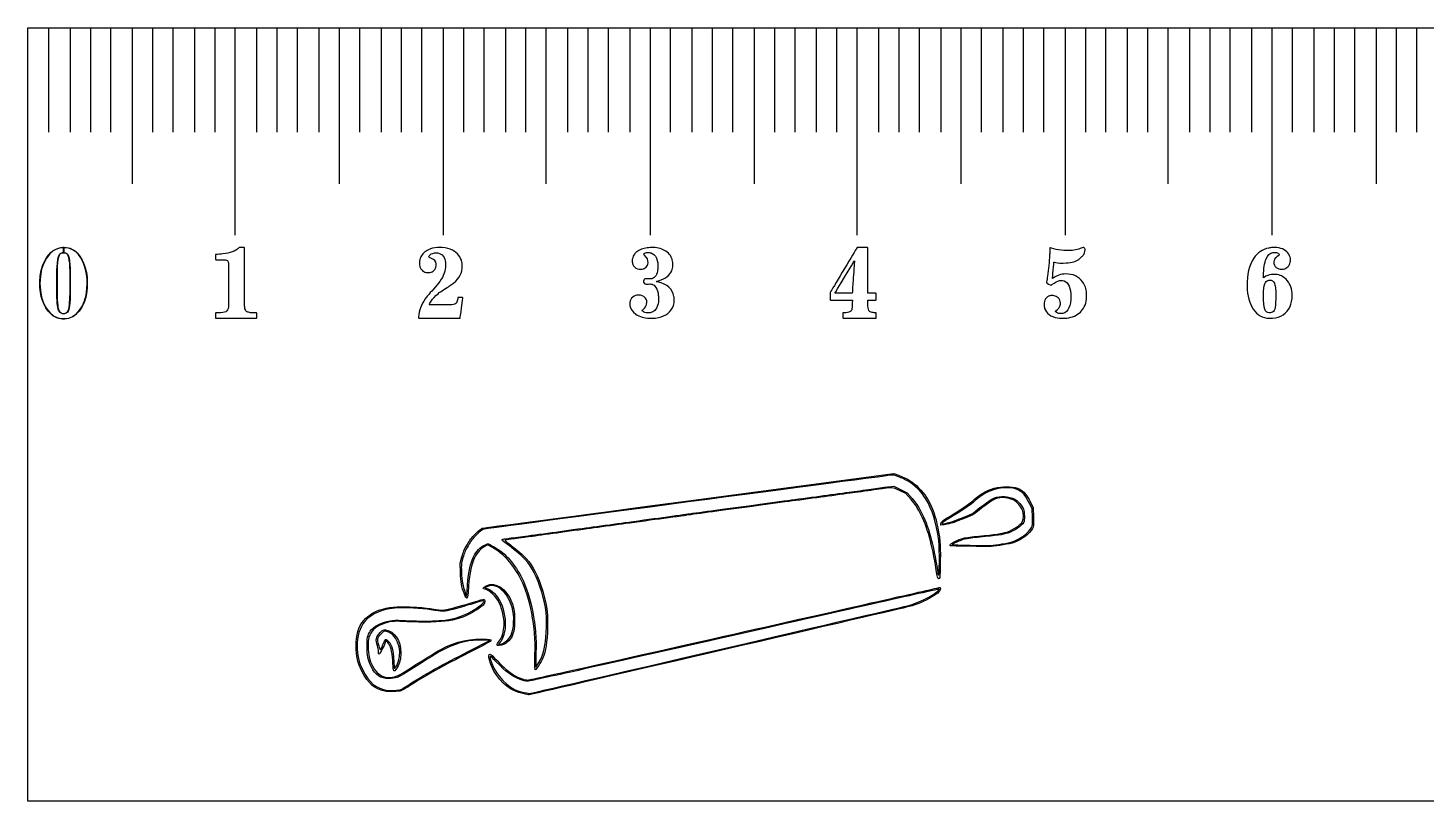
# Model space of a CAD drawing. Extents: x 0.09 to 7.29, y 6.89 to 11.9.
# Drawn here: x 0.138 to 2.792, y 6.888 to 8.356 of the extents above; entities that cross this region are included whole.
import ezdxf

# ---------------------------------------------------------------- set-up
doc = ezdxf.new("R2010")
doc.units = 0
doc.layers.add('Laag_1', color=7, linetype='CONTINUOUS')

msp = doc.modelspace()

# ---------------------------------------------------------------- linework, layer by layer
at = {"layer": 'Laag_1', "color": 1}
msp.add_lwpolyline([(0.137995, 6.888429), (0.137995, 8.355581), (7.291333, 8.355581), (7.291333, 6.888429)], close=True, dxfattribs=at)
at = {"layer": 'Laag_1', "color": 7}
for points in [[(0.17686, 8.355207), (0.17686, 8.157598)], [(0.217921, 8.355207), (0.217921, 8.157598)], [(0.256417, 8.355207), (0.256417, 8.157598)], [(0.294912, 8.355207), (0.294912, 8.157598)], [(0.335973, 8.355207), (0.335973, 8.060077)], [(0.374468, 8.355207), (0.374468, 8.157598)], [(0.412963, 8.355207), (0.412963, 8.157598)], [(0.454024, 8.355207), (0.454024, 8.157598)], [(0.49252, 8.355207), (0.49252, 8.157598)], [(0.531015, 8.355207), (0.531015, 7.962556)], [(0.572076, 8.355207), (0.572076, 8.157598)], [(0.610571, 8.355207), (0.610571, 8.157598)], [(0.649067, 8.355207), (0.649067, 8.157598)], [(0.690128, 8.355207), (0.690128, 8.157598)], [(0.728623, 8.355207), (0.728623, 8.060077)], [(0.767119, 8.355207), (0.767119, 8.157598)], [(0.80818, 8.355207), (0.80818, 8.157598)], [(0.846675, 8.355207), (0.846675, 8.157598)], [(0.88517, 8.355207), (0.88517, 8.157598)], [(0.926232, 8.355207), (0.926232, 7.962556)], [(0.964726, 8.355207), (0.964726, 8.157598)], [(1.003222, 8.355207), (1.003222, 8.157598)], [(1.044283, 8.355207), (1.044283, 8.157598)], [(1.082778, 8.355207), (1.082778, 8.157598)], [(1.121274, 8.355207), (1.121274, 8.060077)], [(1.162335, 8.355207), (1.162335, 8.157598)], [(1.20083, 8.355207), (1.20083, 8.157598)], [(1.239325, 8.355207), (1.239325, 8.157598)], [(1.280387, 8.355207), (1.280387, 8.157598)], [(1.318882, 8.355207), (1.318882, 7.962556)], [(1.357377, 8.355207), (1.357377, 8.157598)], [(1.398438, 8.355207), (1.398438, 8.157598)], [(1.436934, 8.355207), (1.436934, 8.157598)], [(1.475429, 8.355207), (1.475429, 8.157598)], [(1.51649, 8.355207), (1.51649, 8.060077)], [(1.554985, 8.355207), (1.554985, 8.157598)], [(1.593481, 8.355207), (1.593481, 8.157598)], [(1.634542, 8.355207), (1.634542, 8.157598)], [(1.673037, 8.355207), (1.673037, 8.157598)], [(1.711532, 8.355207), (1.711532, 7.962556)], [(1.752594, 8.355207), (1.752594, 8.157598)], [(1.791089, 8.355207), (1.791089, 8.157598)], [(1.829584, 8.355207), (1.829584, 8.157598)], [(1.870645, 8.355207), (1.870645, 8.157598)], [(1.909141, 8.355207), (1.909141, 8.060077)], [(1.947635, 8.355207), (1.947635, 8.157598)], [(1.988697, 8.355207), (1.988697, 8.157598)], [(2.027192, 8.355207), (2.027192, 8.157598)], [(2.065687, 8.355207), (2.065687, 8.157598)], [(2.106749, 8.355207), (2.106749, 7.962556)], [(2.145244, 8.355207), (2.145244, 8.157598)], [(2.183739, 8.355207), (2.183739, 8.157598)], [(2.224801, 8.355207), (2.224801, 8.157598)], [(2.263295, 8.355207), (2.263295, 8.157598)], [(2.301791, 8.355207), (2.301791, 8.060077)], [(2.342852, 8.355207), (2.342852, 8.157598)], [(2.381347, 8.355207), (2.381347, 8.157598)], [(2.419842, 8.355207), (2.419842, 8.157598)], [(2.460904, 8.355207), (2.460904, 8.157598)], [(2.4994, 8.355207), (2.4994, 7.962556)], [(2.537894, 8.355207), (2.537894, 8.157598)], [(2.578956, 8.355207), (2.578956, 8.157598)], [(2.617451, 8.355207), (2.617451, 8.157598)], [(2.655946, 8.355207), (2.655946, 8.157598)], [(2.697007, 8.355207), (2.697007, 8.060077)], [(2.735502, 8.355207), (2.735502, 8.157598)], [(2.773998, 8.355207), (2.773998, 8.157598)], [(1.392088, 7.458275), (1.781527, 7.509908), (1.790702, 7.506629)], [(1.771986, 7.484835), (1.781422, 7.485864), (1.794194, 7.479713), (1.806966, 7.473561), (1.816476, 7.462567)], [(1.814377, 7.460706), (1.804408, 7.472111), (1.792652, 7.477687)], [(2.044817, 7.427312), (2.044497, 7.442882), (2.039032, 7.453986)], [(2.040968, 7.455917), (2.046432, 7.444814), (2.046749, 7.427301)], [(1.877212, 7.41272), (1.871177, 7.412203), (1.871212, 7.41499)], [(0.959011, 7.322316), (0.958435, 7.339826), (0.961681, 7.351766)], [(1.019789, 7.369511), (1.010643, 7.374538), (1.003728, 7.370634)], [(0.968059, 7.284047), (0.970784, 7.276805), (0.971476, 7.286461)], [(1.010374, 7.295277), (1.005546, 7.293014), (1.009176, 7.291985)], [(0.820962, 7.189035), (0.817515, 7.192482), (0.815415, 7.187331)], [(0.973411, 7.172041), (1.014614, 7.192801), (1.009597, 7.193602)], [(1.102409, 7.17072), (1.102103, 7.142361), (1.106067, 7.148273)]]:
    msp.add_lwpolyline(points, dxfattribs=at)
at = {"layer": 'Laag_1', "color": 3}
for points in [[(0.20011, 7.938644), (0.201451, 7.938877), (0.205643, 7.938877), (0.209834, 7.938877), (0.211091, 7.938682)], [(0.204487, 7.929025), (0.205514, 7.92907), (0.205514, 7.933976), (0.205514, 7.938882), (0.204235, 7.938827)], [(0.206503, 7.938855), (0.205853, 7.938855), (0.205853, 7.933951), (0.205853, 7.929047), (0.206392, 7.929047)], [(0.549201, 7.882583), (0.549167, 7.938254), (0.548859, 7.938573), (0.548551, 7.938893), (0.543878, 7.938881), (0.539193, 7.938881), (0.538281, 7.938072)], [(1.732576, 7.834021), (1.732576, 7.839025), (1.740128, 7.839025), (1.74768, 7.839025), (1.747997, 7.839331), (1.748314, 7.839637), (1.748314, 7.845592), (1.748314, 7.851559), (1.748054, 7.851797), (1.747793, 7.852046), (1.740207, 7.852069), (1.732632, 7.852103), (1.732598, 7.895173), (1.732576, 7.938255), (1.73227, 7.938572), (1.731964, 7.938889), (1.721887, 7.938889), (1.711798, 7.938889), (1.710768, 7.937157)], [(2.078273, 7.938344), (2.077907, 7.9381), (2.077829, 7.935326)], [(2.144833, 7.934561), (2.14491, 7.935681), (2.144489, 7.936447)], [(0.205568, 7.928784), (0.203966, 7.928784), (0.203163, 7.928579)], [(0.495377, 7.925898), (0.494225, 7.925898), (0.494203, 7.921168), (0.494168, 7.916426), (0.49451, 7.916095), (0.494852, 7.915765), (0.50323, 7.915719)], [(2.484691, 7.882255), (2.483596, 7.881477), (2.483563, 7.885067)], [(0.250342, 7.880992), (0.250491, 7.879357), (0.250491, 7.871183), (0.250491, 7.86301), (0.250345, 7.861334)], [(1.311911, 7.879673), (1.309994, 7.879673), (1.309239, 7.879301)], [(1.662238, 7.856168), (1.660676, 7.853552), (1.660676, 7.846589), (1.660676, 7.839637), (1.660993, 7.839331), (1.66131, 7.839025), (1.682121, 7.839025), (1.702944, 7.839025), (1.702876, 7.833002)], [(2.08393, 7.880935), (2.082732, 7.880114), (2.082788, 7.880591)], [(0.920324, 7.830322), (0.899878, 7.830322), (0.899959, 7.830643)], [(0.961204, 7.82421), (0.963819, 7.84305), (0.963486, 7.843394), (0.963154, 7.843738), (0.958704, 7.843738), (0.954255, 7.843738), (0.954209, 7.843486)], [(1.70291, 7.85242), (1.70291, 7.852046), (1.686322, 7.852046)], [(0.203795, 7.803642), (0.205304, 7.803583), (0.203292, 7.803583)], [(0.207532, 7.803546), (0.205308, 7.803581), (0.207111, 7.803644)], [(0.498375, 7.814761), (0.494613, 7.814761), (0.494305, 7.814442), (0.493997, 7.814123), (0.493997, 7.809689), (0.493997, 7.805255), (0.494305, 7.804935), (0.494613, 7.804616), (0.533209, 7.804616), (0.571805, 7.804616), (0.572112, 7.804935), (0.57242, 7.805255), (0.57242, 7.8097), (0.57242, 7.814146), (0.572112, 7.814442), (0.571793, 7.814738), (0.567348, 7.814795)], [(0.879536, 7.80678), (0.879455, 7.805312), (0.879777, 7.804968), (0.880109, 7.804636), (0.919292, 7.804636), (0.958464, 7.804636), (0.958532, 7.805014)], [(1.303827, 7.819214), (1.303692, 7.819654), (1.304255, 7.820184)], [(1.68528, 7.814727), (1.684907, 7.814671), (1.684907, 7.809961), (1.684907, 7.805239), (1.685212, 7.804922), (1.685518, 7.804605), (1.71661, 7.804605), (1.747703, 7.804605), (1.748009, 7.804922), (1.748314, 7.805239), (1.748314, 7.809961), (1.748314, 7.814671), (1.747952, 7.814727)]]:
    msp.add_lwpolyline(points, dxfattribs=at)
for points in [[(0.915324, 7.938835)], [(1.318958, 7.938858)], [(2.139386, 7.93841)], [(2.500243, 7.938818)], [(1.70702, 7.913391)], [(2.498098, 7.876662)], [(0.200526, 7.803691)], [(0.207703, 7.813713)]]:
    msp.add_lwpolyline(points, close=True, dxfattribs=at)
at = {"layer": 'Laag_1', "color": 7}
for points in [[(1.923806, 7.371947)], [(1.986908, 7.376335)], [(1.028237, 7.18495)], [(1.039234, 7.187445)], [(1.10046, 7.166972)], [(1.448258, 7.17544)], [(0.838048, 7.145536)], [(1.113058, 7.16108)], [(0.831779, 7.137968)], [(0.818226, 7.096388)], [(0.843148, 7.099324)], [(1.077963, 7.092308)]]:
    msp.add_lwpolyline(points, close=True, dxfattribs=at)
at = {"layer": 'Laag_1', "color": 3}
for points in [[(0.204235, 7.938827), (0.178936, 7.937736), (0.16075, 7.909329), (0.160749, 7.870903)], [(0.167502, 7.908699), (0.174917, 7.926108), (0.185852, 7.936149), (0.20011, 7.938644)], [(0.233735, 7.925611), (0.227134, 7.933723), (0.216595, 7.938849), (0.206503, 7.938855)], [(0.211091, 7.938682), (0.220498, 7.937227), (0.228263, 7.932815), (0.23406, 7.925631)], [(0.538281, 7.938072), (0.531396, 7.931974), (0.521343, 7.928201), (0.507961, 7.926696)], [(0.915324, 7.938835), (0.90841, 7.938273), (0.903364, 7.937046), (0.898456, 7.93473)], [(0.924498, 7.9388), (0.923053, 7.938904), (0.916471, 7.938938), (0.915324, 7.938835)], [(0.943763, 7.933766), (0.938213, 7.936622), (0.93194, 7.938261), (0.924498, 7.9388)], [(1.313715, 7.938407), (1.305496, 7.937381), (1.298821, 7.934855), (1.293645, 7.930796)], [(1.318958, 7.938858), (1.316466, 7.938689), (1.314877, 7.938554), (1.313715, 7.938407)], [(1.328486, 7.938655), (1.326795, 7.938813), (1.320323, 7.938948), (1.318958, 7.938858)], [(1.351363, 7.930289), (1.345433, 7.935058), (1.338059, 7.937753), (1.328486, 7.938655)], [(1.710768, 7.937157), (1.708854, 7.933975), (1.668217, 7.866131), (1.662238, 7.856168)], [(2.07875, 7.938588), (2.078694, 7.938588), (2.078484, 7.938477), (2.078273, 7.938344)], [(2.080769, 7.937889), (2.079715, 7.938266), (2.078805, 7.938588), (2.07875, 7.938588)], [(2.099117, 7.933662), (2.093027, 7.93425), (2.08677, 7.935692), (2.080769, 7.937889)], [(2.133063, 7.936003), (2.128881, 7.934627), (2.124709, 7.933773), (2.120028, 7.933318)], [(2.139386, 7.93841), (2.136258, 7.937123), (2.134804, 7.936569), (2.133063, 7.936003)], [(2.142381, 7.938654), (2.141505, 7.939065), (2.14085, 7.939009), (2.139386, 7.93841)], [(2.144489, 7.936447), (2.143934, 7.937434), (2.14308, 7.938333), (2.142381, 7.938654)], [(2.493304, 7.937888), (2.481681, 7.935556), (2.472137, 7.929055), (2.464881, 7.918526)], [(2.500243, 7.938818), (2.498186, 7.938687), (2.495471, 7.938325), (2.493304, 7.937888)], [(2.516036, 7.937329), (2.511713, 7.938643), (2.505978, 7.939179), (2.500243, 7.938818)], [(2.533931, 7.920496), (2.531961, 7.928311), (2.525383, 7.934506), (2.516036, 7.937329)], [(0.193228, 7.901425), (0.193889, 7.914086), (0.194706, 7.919568), (0.196489, 7.923281)], [(0.203163, 7.928579), (0.196026, 7.926752), (0.193846, 7.919484), (0.193266, 7.895579)], [(0.196489, 7.923281), (0.198166, 7.926775), (0.201094, 7.928878), (0.204487, 7.929025)], [(0.217669, 7.902244), (0.216641, 7.922923), (0.213971, 7.928778), (0.205568, 7.928784)], [(0.206392, 7.929047), (0.214561, 7.929047), (0.217043, 7.922491), (0.218091, 7.898156)], [(0.250026, 7.860642), (0.252201, 7.88667), (0.246311, 7.910156), (0.233735, 7.925611)], [(0.23406, 7.925631), (0.243149, 7.914366), (0.248668, 7.899236), (0.250342, 7.880992)], [(0.507961, 7.926696), (0.504188, 7.926274), (0.498226, 7.925898), (0.495377, 7.925898)], [(0.50323, 7.915719), (0.510298, 7.915685), (0.511814, 7.915639), (0.512919, 7.91548)], [(0.512919, 7.91548), (0.514618, 7.915229), (0.515814, 7.91491), (0.516521, 7.914499)], [(0.516521, 7.914499), (0.517456, 7.913975), (0.517923, 7.912881), (0.518356, 7.910259)], [(0.518356, 7.910259), (0.518539, 7.909176), (0.518562, 7.90603), (0.518596, 7.868506)], [(0.881015, 7.910305), (0.880797, 7.904124), (0.882437, 7.899377), (0.886026, 7.895799)], [(0.883675, 7.921107), (0.882001, 7.917793), (0.881164, 7.914364), (0.881015, 7.910305)], [(0.898456, 7.93473), (0.891794, 7.931588), (0.886519, 7.926726), (0.883675, 7.921107)], [(0.899144, 7.921049), (0.898628, 7.922047), (0.8995, 7.923756), (0.901254, 7.925143)], [(0.900257, 7.919971), (0.899787, 7.920258), (0.899328, 7.920717), (0.899144, 7.921049)], [(0.903926, 7.918274), (0.902069, 7.9191), (0.900417, 7.919868), (0.900257, 7.919971)], [(0.901254, 7.925143), (0.904224, 7.927517), (0.908295, 7.928824), (0.912653, 7.928824)], [(0.908054, 7.916256), (0.907642, 7.916531), (0.905784, 7.917437), (0.903926, 7.918274)], [(0.912985, 7.904434), (0.913478, 7.909319), (0.911552, 7.91394), (0.908054, 7.916256)], [(0.912653, 7.928824), (0.9224, 7.928813), (0.928328, 7.923469), (0.930048, 7.913148)], [(0.930048, 7.913148), (0.930461, 7.910695), (0.930564, 7.909215), (0.930564, 7.906005)], [(0.96164, 7.911268), (0.959645, 7.920946), (0.953372, 7.928835), (0.943763, 7.933766)], [(0.962362, 7.904628), (0.962294, 7.907369), (0.962122, 7.908974), (0.96164, 7.911268)], [(1.285448, 7.917615), (1.285234, 7.916533), (1.2852, 7.915901), (1.285189, 7.913781)], [(1.285189, 7.913781), (1.285189, 7.911594), (1.285223, 7.911075), (1.285437, 7.910004)], [(1.285437, 7.910004), (1.285888, 7.907805), (1.286598, 7.906001), (1.287647, 7.904378)], [(1.28918, 7.926297), (1.287264, 7.923715), (1.28608, 7.920975), (1.285448, 7.917615)], [(1.293645, 7.930796), (1.292304, 7.929748), (1.290071, 7.927504), (1.28918, 7.926297)], [(1.308247, 7.924211), (1.30686, 7.925418), (1.306555, 7.925801), (1.306646, 7.926241)], [(1.306646, 7.926241), (1.306792, 7.927053), (1.308562, 7.928259), (1.310502, 7.928891)], [(1.315147, 7.909858), (1.315643, 7.914977), (1.313343, 7.919769), (1.308247, 7.924211)], [(1.310502, 7.928891), (1.312903, 7.929669), (1.316478, 7.929759), (1.319409, 7.929116)], [(1.311325, 7.901807), (1.313569, 7.904006), (1.314832, 7.906678), (1.315147, 7.909858)], [(1.319409, 7.929116), (1.320807, 7.928823), (1.321676, 7.928507), (1.323074, 7.927819)], [(1.323074, 7.927819), (1.327595, 7.925587), (1.331057, 7.92075), (1.332714, 7.914357)], [(1.332714, 7.914357), (1.334225, 7.90855), (1.33445, 7.900398), (1.333267, 7.894444)], [(1.358985, 7.920829), (1.357159, 7.924527), (1.354656, 7.927639), (1.351363, 7.930289)], [(1.36106, 7.915349), (1.36053, 7.917401), (1.360034, 7.918698), (1.358985, 7.920829)], [(1.362109, 7.905415), (1.362188, 7.909576), (1.36194, 7.912), (1.36106, 7.915349)], [(1.669734, 7.852114), (1.669734, 7.852239), (1.706929, 7.91364), (1.706997, 7.91364)], [(1.70702, 7.913391), (1.706907, 7.912655), (1.70505, 7.887508), (1.704382, 7.877465)], [(1.706997, 7.91364), (1.707031, 7.91364), (1.707054, 7.913527), (1.70702, 7.913391)], [(2.077485, 7.925442), (2.076753, 7.910654), (2.075522, 7.898152), (2.073425, 7.884451)], [(2.077829, 7.935326), (2.07774, 7.932076), (2.077574, 7.927184), (2.077485, 7.925442)], [(2.084263, 7.89621), (2.085029, 7.904542), (2.085672, 7.911364), (2.085683, 7.911375)], [(2.085683, 7.911375), (2.085694, 7.911386), (2.086105, 7.911242), (2.086593, 7.911054)], [(2.086593, 7.911054), (2.090154, 7.909667), (2.093449, 7.909345), (2.103111, 7.909445)], [(2.120028, 7.933318), (2.115413, 7.932864), (2.105651, 7.933019), (2.099117, 7.933662)], [(2.103111, 7.909445), (2.111275, 7.909534), (2.115291, 7.909856), (2.119973, 7.91081)], [(2.119973, 7.91081), (2.127915, 7.912418), (2.133895, 7.915924), (2.13882, 7.921837)], [(2.13882, 7.921837), (2.139253, 7.922358), (2.139985, 7.92319), (2.140462, 7.923689)], [(2.140462, 7.923689), (2.143002, 7.926418), (2.144533, 7.930223), (2.144833, 7.934561)], [(2.464881, 7.918526), (2.456037, 7.905677), (2.45178, 7.887607), (2.45236, 7.865334)], [(2.483563, 7.885067), (2.483432, 7.898376), (2.485238, 7.910087), (2.488576, 7.91765)], [(2.488576, 7.91765), (2.49152, 7.924316), (2.495526, 7.928081), (2.500944, 7.929263)], [(2.500944, 7.929263), (2.50229, 7.929558), (2.506493, 7.929558), (2.507839, 7.929263)], [(2.506142, 7.919183), (2.503614, 7.916709), (2.502509, 7.912473), (2.503297, 7.908336)], [(2.509043, 7.921372), (2.507817, 7.920529), (2.506504, 7.919544), (2.506142, 7.919183)], [(2.507839, 7.929263), (2.510882, 7.928595), (2.512709, 7.927293), (2.513027, 7.925564)], [(2.513027, 7.925564), (2.513202, 7.924579), (2.512271, 7.923593), (2.509043, 7.921372)], [(2.529903, 7.902535), (2.532333, 7.904976), (2.53369, 7.907647), (2.534336, 7.911302)], [(2.534577, 7.914805), (2.534577, 7.917169), (2.534424, 7.918526), (2.533931, 7.920496)], [(2.534336, 7.911302), (2.534522, 7.912342), (2.534566, 7.913064), (2.534577, 7.914805)], [(0.160865, 7.880868), (0.161944, 7.891862), (0.163995, 7.900467), (0.167502, 7.908699)], [(0.193106, 7.844337), (0.192751, 7.853241), (0.192838, 7.893933), (0.193228, 7.901425)], [(0.193266, 7.895579), (0.193127, 7.889837), (0.193123, 7.850534), (0.193266, 7.846663)], [(0.218095, 7.869844), (0.218095, 7.888673), (0.218001, 7.895578), (0.217669, 7.902244)], [(0.218091, 7.898156), (0.218346, 7.892279), (0.218412, 7.855679), (0.218182, 7.847816)], [(0.549441, 7.825533), (0.549247, 7.826832), (0.549235, 7.829522), (0.549201, 7.882583)], [(0.886026, 7.895799), (0.888251, 7.893574), (0.890751, 7.892233), (0.893973, 7.891533)], [(0.893973, 7.891533), (0.895555, 7.891189), (0.899523, 7.891155), (0.901071, 7.891476)], [(0.901071, 7.891476), (0.904087, 7.892083), (0.906644, 7.893425), (0.908708, 7.895466)], [(0.908708, 7.895466), (0.911311, 7.898046), (0.912607, 7.900764), (0.912985, 7.904434)], [(0.927938, 7.890008), (0.926058, 7.884366), (0.923799, 7.880112), (0.919728, 7.874585)], [(0.930564, 7.906005), (0.930553, 7.900237), (0.929784, 7.895547), (0.927938, 7.890008)], [(0.945609, 7.871305), (0.952111, 7.876488), (0.955746, 7.880697), (0.958487, 7.886166)], [(0.958487, 7.886166), (0.961296, 7.891797), (0.962546, 7.897714), (0.962362, 7.904628)], [(1.287647, 7.904378), (1.290094, 7.900634), (1.293826, 7.898345), (1.298471, 7.89777)], [(1.298471, 7.89777), (1.299881, 7.89759), (1.303015, 7.897691), (1.304188, 7.897939)], [(1.304188, 7.897939), (1.307018, 7.89856), (1.309239, 7.899766), (1.311325, 7.901807)], [(1.327821, 7.883157), (1.326039, 7.881353), (1.324325, 7.880361), (1.322014, 7.879763)], [(1.333267, 7.894444), (1.332319, 7.889675), (1.330459, 7.885818), (1.327821, 7.883157)], [(1.33524, 7.875749), (1.348477, 7.880057), (1.356449, 7.886168), (1.360057, 7.894782)], [(1.360057, 7.894782), (1.361466, 7.898142), (1.362018, 7.901029), (1.362109, 7.905415)], [(2.073425, 7.884451), (2.073048, 7.881944), (2.071872, 7.875033), (2.071561, 7.873413)], [(2.082788, 7.880591), (2.082832, 7.880857), (2.083487, 7.887879), (2.084263, 7.89621)], [(2.094746, 7.886393), (2.090864, 7.88505), (2.087381, 7.883298), (2.08393, 7.880935)], [(2.107659, 7.888745), (2.103022, 7.888623), (2.099217, 7.887935), (2.094746, 7.886393)], [(2.14044, 7.873469), (2.133052, 7.883797), (2.121648, 7.889111), (2.107659, 7.888745)], [(2.49893, 7.887771), (2.493479, 7.887125), (2.489277, 7.885494), (2.484691, 7.882255)], [(2.506635, 7.887836), (2.504807, 7.888023), (2.500769, 7.888001), (2.49893, 7.887771)], [(2.503297, 7.908336), (2.504019, 7.904538), (2.506526, 7.90131), (2.510159, 7.899471)], [(2.526182, 7.878687), (2.520776, 7.884071), (2.514482, 7.887016), (2.506635, 7.887836)], [(2.510159, 7.899471), (2.513224, 7.897928), (2.51712, 7.897446), (2.521191, 7.898125)], [(2.521191, 7.898125), (2.524716, 7.898716), (2.527474, 7.900106), (2.529903, 7.902535)], [(0.16075, 7.862802), (0.160597, 7.86515), (0.160684, 7.879015), (0.160865, 7.880868)], [(0.160749, 7.870903), (0.160749, 7.832953), (0.178861, 7.804651), (0.203795, 7.803642)], [(0.185482, 7.809567), (0.171926, 7.818649), (0.162295, 7.839381), (0.16075, 7.862802)], [(0.207111, 7.803644), (0.230008, 7.804435), (0.247242, 7.827325), (0.250026, 7.860642)], [(0.207697, 7.813714), (0.216488, 7.815308), (0.218105, 7.824039), (0.218095, 7.869844)], [(0.250345, 7.861334), (0.250122, 7.85879), (0.249958, 7.857222), (0.24973, 7.855423)], [(0.518596, 7.868506), (0.518619, 7.838949), (0.518596, 7.827573), (0.518505, 7.826616)], [(0.90763, 7.859953), (0.898296, 7.849472), (0.895291, 7.845894), (0.892207, 7.841548)], [(0.919728, 7.874585), (0.916471, 7.87017), (0.913192, 7.866202), (0.90763, 7.859953)], [(0.916425, 7.851318), (0.919842, 7.854059), (0.9224, 7.855836), (0.92748, 7.858989)], [(0.92748, 7.858989), (0.936951, 7.864861), (0.940965, 7.86759), (0.945609, 7.871305)], [(1.30686, 7.877046), (1.305462, 7.874475), (1.306454, 7.871408), (1.309092, 7.870145)], [(1.309239, 7.879301), (1.308371, 7.878873), (1.307311, 7.877869), (1.30686, 7.877046)], [(1.309092, 7.870145), (1.310524, 7.869458), (1.312295, 7.869322), (1.315745, 7.869638)], [(1.316218, 7.879515), (1.314899, 7.879606), (1.31296, 7.879673), (1.311911, 7.879673)], [(1.315745, 7.869638), (1.318068, 7.869852), (1.319161, 7.869852), (1.320627, 7.869627)], [(1.322014, 7.879763), (1.320548, 7.879391), (1.319048, 7.879324), (1.316218, 7.879515)], [(1.320627, 7.869627), (1.323649, 7.869176), (1.325994, 7.867992), (1.328159, 7.865816)], [(1.328159, 7.865816), (1.331102, 7.862839), (1.333097, 7.858284), (1.334123, 7.852172)], [(1.330887, 7.874205), (1.330414, 7.874205), (1.330752, 7.874396), (1.331677, 7.874644)], [(1.333334, 7.873652), (1.332094, 7.873957), (1.330989, 7.874205), (1.330887, 7.874205)], [(1.331677, 7.874644), (1.332218, 7.874791), (1.333819, 7.875287), (1.33524, 7.875749)], [(1.364217, 7.846241), (1.361737, 7.860133), (1.351578, 7.869153), (1.333334, 7.873652)], [(1.704382, 7.877465), (1.703838, 7.8692), (1.70291, 7.853563), (1.70291, 7.85242)], [(2.071561, 7.873413), (2.071395, 7.87257), (2.071373, 7.872271), (2.071473, 7.872182)], [(2.071473, 7.872182), (2.071628, 7.872038), (2.079515, 7.867256), (2.079593, 7.867256)], [(2.079593, 7.867256), (2.079637, 7.867256), (2.080414, 7.8678), (2.081346, 7.868454)], [(2.081346, 7.868454), (2.087913, 7.873136), (2.092029, 7.875288), (2.096022, 7.876142)], [(2.096022, 7.876142), (2.097586, 7.876475), (2.10036, 7.876553), (2.102035, 7.876309)], [(2.102035, 7.876309), (2.106683, 7.875621), (2.110288, 7.873191), (2.112906, 7.868965)], [(2.112906, 7.868965), (2.11558, 7.864649), (2.117099, 7.858781), (2.117576, 7.850949)], [(2.147661, 7.85228), (2.147029, 7.860567), (2.144633, 7.867611), (2.14044, 7.873469)], [(2.45236, 7.865334), (2.452842, 7.846848), (2.456672, 7.832565), (2.464027, 7.821861)], [(2.483542, 7.855757), (2.484111, 7.864611), (2.485107, 7.869482), (2.486945, 7.872503)], [(2.486945, 7.872503), (2.487755, 7.873816), (2.489233, 7.875272), (2.490382, 7.875863)], [(2.490382, 7.875863), (2.491345, 7.876355), (2.49244, 7.876716), (2.493447, 7.876881)], [(2.493447, 7.876881), (2.494508, 7.877045), (2.497025, 7.876924), (2.498098, 7.876662)], [(2.498098, 7.876662), (2.501874, 7.875731), (2.504107, 7.872951), (2.505267, 7.867742)], [(2.505267, 7.867742), (2.506438, 7.862477), (2.507007, 7.852342), (2.506744, 7.841255)], [(2.53763, 7.852638), (2.536536, 7.863703), (2.53288, 7.872021), (2.526182, 7.878687)], [(0.198347, 7.816349), (0.194934, 7.820366), (0.193826, 7.826278), (0.193106, 7.844337)], [(0.193266, 7.846663), (0.193991, 7.826323), (0.195176, 7.819949), (0.198941, 7.816139)], [(0.24973, 7.855423), (0.24589, 7.825154), (0.228211, 7.80342), (0.207532, 7.803546)], [(0.218182, 7.847816), (0.217536, 7.825523), (0.216039, 7.818302), (0.211384, 7.815019)], [(0.892207, 7.841548), (0.884008, 7.830024), (0.880247, 7.819692), (0.879536, 7.80678)], [(0.899959, 7.830643), (0.900211, 7.831686), (0.901897, 7.835035), (0.90325, 7.837202)], [(0.90325, 7.837202), (0.906116, 7.841777), (0.910887, 7.84688), (0.916425, 7.851318)], [(0.942501, 7.830436), (0.941515, 7.830368), (0.932101, 7.830322), (0.920324, 7.830322)], [(0.951652, 7.834221), (0.950299, 7.831801), (0.947822, 7.83078), (0.942501, 7.830436)], [(0.9539, 7.841674), (0.953418, 7.838647), (0.952581, 7.835895), (0.951652, 7.834221)], [(0.954209, 7.843486), (0.954175, 7.843337), (0.954037, 7.842523), (0.9539, 7.841674)], [(1.282133, 7.840006), (1.280611, 7.836984), (1.280092, 7.832981), (1.280701, 7.828934)], [(1.291593, 7.847978), (1.287703, 7.846862), (1.284016, 7.84375), (1.282133, 7.840006)], [(1.296915, 7.848654), (1.294491, 7.848654), (1.293476, 7.848519), (1.291593, 7.847978)], [(1.304188, 7.847403), (1.302023, 7.848294), (1.299926, 7.848654), (1.296915, 7.848654)], [(1.312498, 7.83748), (1.311596, 7.842036), (1.30863, 7.845576), (1.304188, 7.847403)], [(1.306195, 7.821864), (1.309566, 7.824717), (1.311652, 7.827975), (1.31243, 7.831583)], [(1.31243, 7.831583), (1.312757, 7.833128), (1.312791, 7.835969), (1.312498, 7.83748)], [(1.334879, 7.844358), (1.33515, 7.838394), (1.334586, 7.83306), (1.333267, 7.828922)], [(1.334123, 7.852172), (1.334529, 7.849726), (1.334721, 7.847719), (1.334879, 7.844358)], [(1.355997, 7.816982), (1.360767, 7.82174), (1.363462, 7.827096), (1.364522, 7.833951)], [(1.364781, 7.838912), (1.364792, 7.84243), (1.364713, 7.843411), (1.364217, 7.846241)], [(1.364522, 7.833951), (1.364747, 7.835361), (1.364781, 7.836037), (1.364781, 7.838912)], [(1.686322, 7.852046), (1.677196, 7.852046), (1.669734, 7.85208), (1.669734, 7.852114)], [(1.702876, 7.833002), (1.702819, 7.826707), (1.702717, 7.825144), (1.702242, 7.822981)], [(1.734217, 7.819596), (1.732949, 7.822223), (1.732576, 7.82545), (1.732576, 7.834021)], [(2.066924, 7.831136), (2.066836, 7.827797), (2.067124, 7.825667), (2.068001, 7.822993)], [(2.067612, 7.83635), (2.067102, 7.834519), (2.06698, 7.833565), (2.066924, 7.831136)], [(2.073381, 7.845047), (2.070652, 7.842984), (2.068566, 7.839833), (2.067612, 7.83635)], [(2.078151, 7.84731), (2.076576, 7.846889), (2.074546, 7.845935), (2.073381, 7.845047)], [(2.082034, 7.847665), (2.079526, 7.847665), (2.07946, 7.847654), (2.078151, 7.84731)], [(2.08575, 7.847421), (2.084718, 7.847643), (2.084285, 7.847665), (2.082034, 7.847665)], [(2.09346, 7.843383), (2.091263, 7.845502), (2.088922, 7.846722), (2.08575, 7.847421)], [(2.097808, 7.833532), (2.097664, 7.837637), (2.096366, 7.840599), (2.09346, 7.843383)], [(2.096455, 7.826244), (2.097487, 7.82844), (2.097908, 7.830681), (2.097808, 7.833532)], [(2.117477, 7.840133), (2.116811, 7.831402), (2.11508, 7.825201), (2.112041, 7.820641)], [(2.117576, 7.850949), (2.117698, 7.848941), (2.117643, 7.842207), (2.117477, 7.840133)], [(2.143102, 7.826266), (2.145387, 7.830736), (2.146785, 7.83564), (2.147495, 7.84163)], [(2.147495, 7.84163), (2.147728, 7.84366), (2.147828, 7.849995), (2.147661, 7.85228)], [(2.483421, 7.839285), (2.483279, 7.842864), (2.483345, 7.852857), (2.483542, 7.855757)], [(2.487296, 7.818927), (2.484986, 7.822375), (2.483859, 7.828263), (2.483421, 7.839285)], [(2.506744, 7.841255), (2.506526, 7.831645), (2.505913, 7.825998), (2.504698, 7.822101)], [(2.531501, 7.822463), (2.534861, 7.827804), (2.536897, 7.834371), (2.53763, 7.84224)], [(2.53763, 7.84224), (2.537817, 7.844243), (2.537817, 7.850744), (2.53763, 7.852638)], [(0.200529, 7.803666), (0.195098, 7.804495), (0.190165, 7.80643), (0.185482, 7.809567)], [(0.211384, 7.815019), (0.2075, 7.812279), (0.201266, 7.812915), (0.198347, 7.816349)], [(0.198941, 7.816139), (0.200988, 7.814066), (0.204418, 7.813117), (0.207703, 7.813713)], [(0.203292, 7.803583), (0.20198, 7.803583), (0.201018, 7.803618), (0.200526, 7.803691)], [(0.513763, 7.817064), (0.510582, 7.815422), (0.506205, 7.814761), (0.498375, 7.814761)], [(0.518505, 7.826616), (0.518003, 7.821532), (0.516487, 7.818477), (0.513763, 7.817064)], [(0.552997, 7.817634), (0.551219, 7.818944), (0.550033, 7.821589), (0.549441, 7.825533)], [(0.558468, 7.815502), (0.556052, 7.815992), (0.554285, 7.816676), (0.552997, 7.817634)], [(0.567348, 7.814795), (0.562617, 7.814852), (0.560999, 7.814989), (0.558468, 7.815502)], [(0.958532, 7.805014), (0.958555, 7.805209), (0.959759, 7.813855), (0.961204, 7.82421)], [(1.280701, 7.828934), (1.28166, 7.822473), (1.285448, 7.816948), (1.292033, 7.812381)], [(1.292033, 7.812381), (1.298956, 7.807578), (1.30766, 7.804985), (1.317887, 7.804646)], [(1.311291, 7.814952), (1.307807, 7.815561), (1.304323, 7.817545), (1.303827, 7.819214)], [(1.304255, 7.820184), (1.304571, 7.820466), (1.305439, 7.821221), (1.306195, 7.821864)], [(1.319319, 7.815132), (1.316816, 7.814614), (1.313625, 7.814546), (1.311291, 7.814952)], [(1.317887, 7.804646), (1.334248, 7.804116), (1.347361, 7.808356), (1.355997, 7.816982)], [(1.333267, 7.828922), (1.330809, 7.821244), (1.326005, 7.816485), (1.319319, 7.815132)], [(1.686718, 7.814852), (1.686129, 7.814818), (1.685473, 7.814761), (1.68528, 7.814727)], [(1.698743, 7.817354), (1.69641, 7.816143), (1.691745, 7.815169), (1.686718, 7.814852)], [(1.702242, 7.822981), (1.701585, 7.819947), (1.700555, 7.818305), (1.698743, 7.817354)], [(1.738588, 7.816222), (1.736176, 7.817026), (1.735033, 7.817898), (1.734217, 7.819596)], [(1.746503, 7.814852), (1.743751, 7.81501), (1.740524, 7.815577), (1.738588, 7.816222)], [(1.747952, 7.814727), (1.747748, 7.814761), (1.747091, 7.814818), (1.746503, 7.814852)], [(2.068001, 7.822993), (2.070918, 7.814063), (2.079959, 7.807507), (2.092184, 7.805421)], [(2.088634, 7.81748), (2.088434, 7.817934), (2.088423, 7.818045), (2.088545, 7.81819)], [(2.088545, 7.81819), (2.088623, 7.818289), (2.089965, 7.819432), (2.091518, 7.820719)], [(2.091718, 7.81485), (2.090109, 7.815649), (2.089033, 7.81657), (2.088634, 7.81748)], [(2.091518, 7.820719), (2.094957, 7.823581), (2.095479, 7.824158), (2.096455, 7.826244)], [(2.098452, 7.813431), (2.095745, 7.813431), (2.093704, 7.813852), (2.091718, 7.81485)], [(2.092184, 7.805421), (2.09752, 7.804511), (2.104176, 7.804356), (2.109922, 7.805022)], [(2.112041, 7.820641), (2.108846, 7.815827), (2.104353, 7.813453), (2.098452, 7.813431)], [(2.109922, 7.805022), (2.120749, 7.806264), (2.129258, 7.810014), (2.135825, 7.816437)], [(2.135825, 7.816437), (2.139042, 7.819599), (2.141172, 7.822461), (2.143102, 7.826266)], [(2.464027, 7.821861), (2.471535, 7.810916), (2.481703, 7.80518), (2.494486, 7.804655)], [(2.490065, 7.816268), (2.489178, 7.816793), (2.487919, 7.817997), (2.487296, 7.818927)], [(2.498153, 7.815315), (2.495384, 7.814615), (2.492232, 7.814976), (2.490065, 7.816268)], [(2.494486, 7.804655), (2.51098, 7.803987), (2.523774, 7.810139), (2.531501, 7.822463)], [(2.504698, 7.822101), (2.503559, 7.818457), (2.501294, 7.816114), (2.498153, 7.815315)]]:
    msp.add_open_spline(points, degree=3, dxfattribs=at)
at = {"layer": 'Laag_1', "color": 7}
for points in [[(1.779661, 7.5071), (1.776926, 7.5071), (1.006309, 7.405099), (1.002301, 7.404198)], [(1.743238, 7.481003), (1.75386, 7.482545), (1.766796, 7.48427), (1.771986, 7.484835)], [(1.792652, 7.477687), (1.778746, 7.484284), (1.781204, 7.484177), (1.749032, 7.479594)], [(1.807369, 7.496231), (1.797251, 7.501799), (1.783769, 7.507088), (1.779661, 7.5071)], [(1.790702, 7.506629), (1.806862, 7.500853), (1.817146, 7.494449), (1.828721, 7.482953)], [(1.842072, 7.462452), (1.834584, 7.474896), (1.819556, 7.489523), (1.807369, 7.496231)], [(2.007322, 7.481934), (1.982126, 7.485968), (1.958397, 7.478316), (1.936836, 7.459203)], [(1.978157, 7.483458), (1.993181, 7.486078), (2.011196, 7.484926), (2.019879, 7.480791)], [(1.00037, 7.40613), (1.001624, 7.406412), (1.177897, 7.429877), (1.392088, 7.458275)], [(1.519247, 7.450608), (1.540479, 7.453535), (1.571102, 7.457674), (1.587299, 7.459806)], [(1.58923, 7.457875), (1.573033, 7.455743), (1.54241, 7.451604), (1.521178, 7.448677)], [(1.587299, 7.459806), (1.603497, 7.461937), (1.630871, 7.465609), (1.64813, 7.467966)], [(1.650061, 7.466035), (1.632802, 7.463678), (1.605428, 7.460006), (1.58923, 7.457875)], [(1.64813, 7.467966), (1.66539, 7.470323), (1.689504, 7.473589), (1.701719, 7.475224)], [(1.70365, 7.473306), (1.691436, 7.471663), (1.667321, 7.468391), (1.650061, 7.466035)], [(1.701719, 7.475224), (1.713934, 7.47686), (1.732617, 7.47946), (1.743238, 7.481003)], [(1.749032, 7.479594), (1.736286, 7.477778), (1.715865, 7.474949), (1.70365, 7.473306)], [(1.831286, 7.435953), (1.825485, 7.44711), (1.82271, 7.451173), (1.814377, 7.460706)], [(1.816476, 7.462567), (1.824156, 7.453689), (1.827352, 7.448976), (1.833081, 7.438082)], [(1.828721, 7.482953), (1.8517, 7.460131), (1.863144, 7.431211), (1.869304, 7.380392)], [(1.866826, 7.382596), (1.861979, 7.419434), (1.855626, 7.439929), (1.842072, 7.462452)], [(1.892425, 7.431503), (1.909325, 7.441351), (1.924647, 7.452038), (1.934909, 7.461135)], [(1.936836, 7.459203), (1.926574, 7.450107), (1.911251, 7.43942), (1.894351, 7.429572)], [(1.934909, 7.461135), (1.949086, 7.473701), (1.962799, 7.48078), (1.978157, 7.483458)], [(1.936781, 7.438697), (1.949325, 7.449075), (1.96739, 7.461749), (1.972562, 7.4638)], [(1.974493, 7.461843), (1.969331, 7.459821), (1.951327, 7.447202), (1.938712, 7.436766)], [(1.972562, 7.4638), (1.983163, 7.468004), (2.000023, 7.466884), (2.01117, 7.461236)], [(1.985226, 7.464372), (1.982243, 7.464125), (1.977413, 7.462987), (1.974493, 7.461843)], [(2.009238, 7.459304), (2.002757, 7.462588), (1.991748, 7.464912), (1.985226, 7.464372)], [(2.039032, 7.453986), (2.030239, 7.471852), (2.021349, 7.479688), (2.007322, 7.481934)], [(2.025672, 7.440717), (2.023229, 7.447247), (2.015272, 7.456247), (2.009238, 7.459304)], [(2.01117, 7.461236), (2.017204, 7.458178), (2.025161, 7.449178), (2.027604, 7.442648)], [(2.019879, 7.480791), (2.027349, 7.477233), (2.034806, 7.468437), (2.040968, 7.455917)], [(1.334804, 7.425523), (1.357109, 7.428484), (1.38231, 7.431954), (1.390807, 7.433233)], [(1.392738, 7.431301), (1.384241, 7.430023), (1.35904, 7.426553), (1.336735, 7.423592)], [(1.390807, 7.433233), (1.399304, 7.434511), (1.422993, 7.437747), (1.44345, 7.440422)], [(1.445381, 7.438491), (1.424924, 7.435815), (1.401235, 7.43258), (1.392738, 7.431301)], [(1.44345, 7.440422), (1.463907, 7.443097), (1.498016, 7.447681), (1.519247, 7.450608)], [(1.521178, 7.448677), (1.499947, 7.445749), (1.465838, 7.441166), (1.445381, 7.438491)], [(1.861999, 7.327497), (1.855, 7.374275), (1.845005, 7.40957), (1.831286, 7.435953)], [(1.833081, 7.438082), (1.847025, 7.411567), (1.857451, 7.374338), (1.864454, 7.326049)], [(1.871212, 7.41499), (1.87125, 7.418491), (1.874686, 7.421167), (1.892425, 7.431503)], [(1.919453, 7.429228), (1.927935, 7.432527), (1.932025, 7.434762), (1.936781, 7.438697)], [(1.938712, 7.436766), (1.933955, 7.432831), (1.929866, 7.430596), (1.921384, 7.427297)], [(2.02623, 7.419419), (2.028279, 7.423323), (2.027985, 7.434535), (2.025672, 7.440717)], [(2.027604, 7.442648), (2.02998, 7.436299), (2.030306, 7.421573), (2.028162, 7.417488)], [(0.988082, 7.39588), (0.993586, 7.401236), (0.999116, 7.405848), (1.00037, 7.40613)], [(1.139759, 7.398966), (1.158878, 7.401644), (1.187772, 7.405579), (1.20397, 7.40771)], [(1.205901, 7.405778), (1.189704, 7.403647), (1.160809, 7.399719), (1.141691, 7.397047)], [(1.20397, 7.40771), (1.220167, 7.409841), (1.247106, 7.413509), (1.263835, 7.415861)], [(1.265766, 7.41393), (1.249037, 7.411578), (1.222098, 7.407909), (1.205901, 7.405778)], [(1.263835, 7.415861), (1.280563, 7.418213), (1.312499, 7.422561), (1.334804, 7.425523)], [(1.336735, 7.423592), (1.314431, 7.42063), (1.282494, 7.416282), (1.265766, 7.41393)], [(1.873138, 7.414991), (1.873065, 7.412943), (1.891242, 7.417591), (1.903041, 7.422639)], [(1.894351, 7.429572), (1.880761, 7.421653), (1.873189, 7.416448), (1.873138, 7.414991)], [(1.904972, 7.420707), (1.89589, 7.416823), (1.883511, 7.413261), (1.877212, 7.41272)], [(1.903041, 7.422639), (1.905962, 7.423888), (1.913347, 7.426853), (1.919453, 7.429228)], [(1.921384, 7.427297), (1.915278, 7.424922), (1.907892, 7.421957), (1.904972, 7.420707)], [(1.996136, 7.398972), (2.008981, 7.403087), (2.022465, 7.412249), (2.02623, 7.419419)], [(2.028162, 7.417488), (2.024397, 7.410317), (2.010913, 7.401156), (1.998068, 7.397041)], [(2.008124, 7.381163), (2.022863, 7.386111), (2.037855, 7.397464), (2.043021, 7.407589)], [(2.044953, 7.405646), (2.039793, 7.395533), (2.024793, 7.384177), (2.010061, 7.379232)], [(2.043021, 7.407589), (2.044991, 7.411451), (2.045117, 7.412835), (2.044817, 7.427312)], [(2.046749, 7.427301), (2.047045, 7.41085), (2.046937, 7.409537), (2.044953, 7.405646)], [(0.9715, 7.374924), (0.976974, 7.384267), (0.979747, 7.387771), (0.988082, 7.39588)], [(0.990013, 7.393949), (0.981678, 7.38584), (0.978905, 7.382335), (0.973431, 7.372993)], [(1.002301, 7.404198), (1.001047, 7.403916), (0.995518, 7.399305), (0.990013, 7.393949)], [(1.043927, 7.378659), (1.038238, 7.382671), (1.036299, 7.385431), (1.03917, 7.385431)], [(1.03917, 7.385431), (1.039874, 7.385431), (1.044762, 7.386071), (1.050033, 7.386853)], [(1.044358, 7.383569), (1.042917, 7.383046), (1.043417, 7.382364), (1.047255, 7.37962)], [(1.076386, 7.352234), (1.069536, 7.358817), (1.053164, 7.372146), (1.043927, 7.378659)], [(1.091964, 7.390245), (1.056219, 7.385597), (1.045994, 7.384163), (1.044358, 7.383569)], [(1.047255, 7.37962), (1.055706, 7.373578), (1.072078, 7.360161), (1.078317, 7.354165)], [(1.050033, 7.386853), (1.055305, 7.387635), (1.069828, 7.389585), (1.082308, 7.391186)], [(1.082308, 7.391186), (1.094788, 7.392787), (1.120641, 7.396288), (1.139759, 7.398966)], [(1.141691, 7.397047), (1.122573, 7.394377), (1.100195, 7.391316), (1.091964, 7.390245)], [(1.866294, 7.317022), (1.868602, 7.312848), (1.869032, 7.365832), (1.866826, 7.382596)], [(1.869304, 7.380392), (1.870484, 7.370656), (1.870026, 7.318034), (1.868715, 7.312772)], [(1.888557, 7.374641), (1.888557, 7.377119), (1.904301, 7.384943), (1.914145, 7.387358)], [(1.916077, 7.38542), (1.908339, 7.383515), (1.891851, 7.376025), (1.892956, 7.374917)], [(1.914145, 7.387358), (1.918393, 7.3884), (1.931428, 7.390128), (1.943111, 7.391199)], [(1.945044, 7.389268), (1.93336, 7.388197), (1.920325, 7.386466), (1.916077, 7.38542)], [(1.943111, 7.391199), (1.974539, 7.394079), (1.986194, 7.395787), (1.996136, 7.398972)], [(1.998068, 7.397041), (1.988126, 7.393856), (1.97647, 7.392148), (1.945044, 7.389268)], [(2.010061, 7.379232), (2.001097, 7.376222), (1.977946, 7.372206), (1.966773, 7.371721)], [(1.986907, 7.376335), (1.994531, 7.377632), (2.004079, 7.379805), (2.008124, 7.381163)], [(0.961681, 7.351766), (0.964371, 7.361661), (0.966054, 7.365628), (0.9715, 7.374924)], [(0.973431, 7.372993), (0.967983, 7.363693), (0.966303, 7.359731), (0.963609, 7.349823)], [(0.981809, 7.347291), (0.986865, 7.359833), (0.993088, 7.367648), (1.002038, 7.372701)], [(1.003728, 7.370634), (0.995037, 7.365728), (0.988743, 7.35777), (0.98374, 7.34536)], [(1.002038, 7.372701), (1.005974, 7.374923), (1.009836, 7.376741), (1.010621, 7.376741)], [(1.010621, 7.376741), (1.013588, 7.376741), (1.031152, 7.366176), (1.038729, 7.359834)], [(1.082517, 7.288875), (1.070276, 7.324416), (1.046704, 7.354718), (1.019789, 7.369511)], [(1.038729, 7.359834), (1.058117, 7.343604), (1.07509, 7.317978), (1.084448, 7.290806)], [(1.109682, 7.295594), (1.100463, 7.322566), (1.091642, 7.337571), (1.076386, 7.352234)], [(1.078317, 7.354165), (1.093573, 7.339502), (1.102394, 7.324497), (1.111613, 7.297525)], [(1.888797, 7.372704), (1.888665, 7.372801), (1.888557, 7.373672), (1.888557, 7.374641)], [(1.923799, 7.371946), (1.904681, 7.372267), (1.88893, 7.372607), (1.888797, 7.372704)], [(1.892956, 7.374917), (1.893612, 7.374259), (1.956933, 7.373188), (1.966769, 7.373668)], [(1.966773, 7.371721), (1.962259, 7.371526), (1.942924, 7.371627), (1.923806, 7.371947)], [(1.966769, 7.373668), (1.97022, 7.373835), (1.979283, 7.375037), (1.986908, 7.376335)], [(0.963609, 7.349823), (0.96037, 7.33791), (0.960362, 7.337818), (0.960954, 7.322304)], [(0.971476, 7.286461), (0.973917, 7.32053), (0.976027, 7.332951), (0.981809, 7.347291)], [(0.98374, 7.34536), (0.977967, 7.331042), (0.975552, 7.316811), (0.973418, 7.28454)], [(1.866755, 7.310117), (1.865142, 7.310117), (1.863947, 7.314482), (1.861999, 7.327497)], [(1.864454, 7.326049), (1.86507, 7.3218), (1.865898, 7.317738), (1.866294, 7.317022)], [(0.966512, 7.281114), (0.961111, 7.295122), (0.959639, 7.303203), (0.959011, 7.322316)], [(0.960954, 7.322304), (0.961592, 7.305634), (0.963206, 7.296942), (0.968059, 7.284047)], [(1.007892, 7.29684), (1.025363, 7.30569), (1.046635, 7.2918), (1.056793, 7.264913)], [(1.868715, 7.312772), (1.868352, 7.311312), (1.86747, 7.310117), (1.866755, 7.310117)], [(0.971118, 7.273624), (0.969916, 7.273394), (0.968771, 7.275256), (0.966512, 7.281114)], [(0.973418, 7.28454), (0.972839, 7.27578), (0.972438, 7.273875), (0.971118, 7.273624)], [(0.997821, 7.269989), (1.004823, 7.272142), (1.005063, 7.272054), (1.005063, 7.267339)], [(1.005925, 7.29034), (1.000592, 7.291241), (1.001272, 7.293487), (1.007892, 7.29684)], [(1.032444, 7.265032), (1.026382, 7.277056), (1.013869, 7.288998), (1.005925, 7.29034)], [(1.009176, 7.291985), (1.017941, 7.289501), (1.029491, 7.27741), (1.035478, 7.264454)], [(1.024745, 7.296424), (1.018982, 7.298078), (1.01581, 7.297825), (1.010374, 7.295277)], [(1.054862, 7.262982), (1.048484, 7.279863), (1.036646, 7.293009), (1.024745, 7.296424)], [(1.098801, 7.214526), (1.095185, 7.245751), (1.091371, 7.263168), (1.082517, 7.288875)], [(1.084448, 7.290806), (1.093294, 7.265121), (1.097139, 7.247577), (1.10069, 7.2167)], [(1.122428, 7.218388), (1.123416, 7.24495), (1.120075, 7.265186), (1.109682, 7.295594)], [(1.111613, 7.297525), (1.122194, 7.266568), (1.12532, 7.247193), (1.124381, 7.218388)], [(1.478138, 7.205422), (1.690857, 7.253521), (1.866094, 7.293115), (1.867555, 7.293409)], [(1.867637, 7.290537), (1.867065, 7.290728), (1.692607, 7.251543), (1.479952, 7.203461)], [(1.8487, 7.272786), (1.833107, 7.264488), (1.820936, 7.259806), (1.805209, 7.256055)], [(1.809863, 7.259559), (1.826714, 7.26386), (1.856031, 7.278072), (1.864201, 7.2859)], [(1.87021, 7.29091), (1.87021, 7.286252), (1.863702, 7.280768), (1.8487, 7.272786)], [(1.864201, 7.2859), (1.866663, 7.288259), (1.86821, 7.290346), (1.867637, 7.290537)], [(1.867555, 7.293409), (1.870001, 7.293902), (1.87021, 7.293705), (1.87021, 7.29091)], [(0.775507, 7.231001), (0.793215, 7.252038), (0.822331, 7.259754), (0.871883, 7.256542)], [(0.839951, 7.254998), (0.810403, 7.252904), (0.790579, 7.244682), (0.777438, 7.229071)], [(0.902687, 7.251286), (0.885783, 7.254078), (0.853732, 7.255974), (0.839951, 7.254998)], [(0.871883, 7.256542), (0.883263, 7.255804), (0.898006, 7.254328), (0.904644, 7.253261)], [(0.891858, 7.22997), (0.931066, 7.230005), (0.95355, 7.234205), (0.97509, 7.245608)], [(0.944254, 7.252129), (0.927351, 7.247551), (0.925526, 7.247514), (0.902687, 7.251286)], [(0.904644, 7.253261), (0.927273, 7.249627), (0.925626, 7.249571), (0.944306, 7.25461)], [(0.993768, 7.266255), (0.983606, 7.263093), (0.962428, 7.257051), (0.944254, 7.252129)], [(0.944306, 7.25461), (0.959366, 7.258672), (0.984701, 7.265953), (0.997821, 7.269989)], [(1.001925, 7.260261), (0.992176, 7.251183), (0.972765, 7.2404), (0.957241, 7.235437)], [(0.97509, 7.245608), (0.990346, 7.253684), (1.003132, 7.263373), (1.003132, 7.266857)], [(1.003132, 7.266857), (1.003132, 7.269083), (1.002784, 7.269061), (0.993768, 7.266255)], [(1.005063, 7.267339), (1.005063, 7.263893), (1.004527, 7.262684), (1.001925, 7.260261)], [(1.04159, 7.217058), (1.043426, 7.230697), (1.039578, 7.250883), (1.032444, 7.265032)], [(1.035478, 7.264454), (1.04237, 7.249535), (1.045565, 7.230508), (1.043625, 7.215929)], [(1.056721, 7.207767), (1.06183, 7.223159), (1.061039, 7.246628), (1.054862, 7.262982)], [(1.056793, 7.264913), (1.060835, 7.254213), (1.062277, 7.243638), (1.061818, 7.228064)], [(1.805209, 7.256055), (1.760126, 7.245301), (1.090598, 7.089991), (1.089707, 7.09008)], [(1.448258, 7.17544), (1.643954, 7.220892), (1.806676, 7.258745), (1.809863, 7.259559)], [(0.760775, 7.181447), (0.760775, 7.20346), (0.765389, 7.218981), (0.775507, 7.231001)], [(0.777438, 7.229071), (0.767661, 7.217455), (0.762706, 7.20144), (0.762706, 7.181449)], [(0.811212, 7.224211), (0.797077, 7.218761), (0.788684, 7.210676), (0.785137, 7.199096)], [(0.787741, 7.210739), (0.793788, 7.219869), (0.808494, 7.227639), (0.825399, 7.230635)], [(0.849784, 7.22906), (0.83283, 7.230251), (0.823992, 7.22914), (0.811212, 7.224211)], [(0.825399, 7.230635), (0.832383, 7.231872), (0.836313, 7.231934), (0.850573, 7.231033)], [(0.891211, 7.228044), (0.876379, 7.228044), (0.857737, 7.228501), (0.849784, 7.22906)], [(0.850573, 7.231033), (0.859866, 7.230445), (0.878444, 7.229966), (0.891858, 7.22997)], [(0.957241, 7.235437), (0.939927, 7.229903), (0.923325, 7.228044), (0.891211, 7.228044)], [(1.061818, 7.228064), (1.06146, 7.215913), (1.06104, 7.212949), (1.058667, 7.205836)], [(0.781623, 7.181698), (0.781536, 7.197415), (0.782759, 7.203219), (0.787741, 7.210739)], [(0.785137, 7.199096), (0.782679, 7.19107), (0.783011, 7.172131), (0.785796, 7.16142)], [(0.801459, 7.183112), (0.797475, 7.194241), (0.798714, 7.200362), (0.806499, 7.208028)], [(0.80824, 7.205909), (0.800928, 7.19871), (0.800045, 7.194993), (0.803256, 7.184939)], [(0.806499, 7.208028), (0.812268, 7.213707), (0.81238, 7.213764), (0.816727, 7.213171)], [(0.824135, 7.208063), (0.815251, 7.212403), (0.81477, 7.212338), (0.80824, 7.205909)], [(0.813948, 7.190387), (0.814863, 7.192777), (0.816238, 7.194859), (0.817003, 7.195014)], [(0.816727, 7.213171), (0.833847, 7.210838), (0.845792, 7.192918), (0.84571, 7.169693)], [(0.817003, 7.195014), (0.817767, 7.19517), (0.820174, 7.193566), (0.822352, 7.191453)], [(0.838048, 7.145536), (0.849854, 7.166172), (0.842533, 7.199073), (0.824135, 7.208063)], [(0.921542, 7.175985), (0.951196, 7.191611), (0.980254, 7.198154), (1.009265, 7.195737)], [(0.991545, 7.193905), (0.969511, 7.193061), (0.947189, 7.186552), (0.923473, 7.174056)], [(1.009265, 7.195737), (1.023538, 7.194548), (1.023092, 7.194214), (0.974374, 7.169595)], [(1.009597, 7.193602), (1.006838, 7.194043), (0.998714, 7.194179), (0.991545, 7.193905)], [(1.032138, 7.191172), (1.036741, 7.196953), (1.040136, 7.206251), (1.04159, 7.217058)], [(1.043625, 7.215929), (1.042133, 7.204717), (1.03872, 7.194975), (1.034464, 7.189781)], [(1.039234, 7.187445), (1.041653, 7.188481), (1.045964, 7.191631), (1.048815, 7.194445)], [(1.050746, 7.192514), (1.047895, 7.1897), (1.043584, 7.18655), (1.041165, 7.185513)], [(1.048815, 7.194445), (1.053248, 7.198821), (1.054391, 7.200745), (1.056721, 7.207767)], [(1.058667, 7.205836), (1.056328, 7.198827), (1.055172, 7.196882), (1.050746, 7.192514)], [(1.086579, 7.117969), (1.08945, 7.117969), (1.246689, 7.153088), (1.478138, 7.205422)], [(1.479952, 7.203461), (1.167849, 7.132892), (1.092011, 7.116038), (1.086579, 7.116038)], [(1.10046, 7.166972), (1.100817, 7.192874), (1.100607, 7.198943), (1.098801, 7.214526)], [(1.10069, 7.2167), (1.102402, 7.201811), (1.102668, 7.194682), (1.102409, 7.17072)], [(1.113057, 7.16108), (1.118618, 7.17375), (1.121401, 7.190771), (1.122428, 7.218388)], [(1.124381, 7.218388), (1.123462, 7.19021), (1.120684, 7.172096), (1.11543, 7.160027)], [(0.771613, 7.134897), (0.764228, 7.149626), (0.760775, 7.164457), (0.760775, 7.181447)], [(0.762706, 7.181449), (0.762706, 7.166453), (0.766478, 7.150921), (0.773544, 7.136829)], [(0.789914, 7.143141), (0.783669, 7.15613), (0.781714, 7.165221), (0.781623, 7.181698)], [(0.803422, 7.172282), (0.803481, 7.175257), (0.802669, 7.179732), (0.801459, 7.183112)], [(0.803256, 7.184939), (0.806814, 7.173804), (0.806399, 7.174106), (0.809497, 7.180389)], [(0.804511, 7.167213), (0.803707, 7.167213), (0.803354, 7.168857), (0.803422, 7.172282)], [(0.815415, 7.187331), (0.811701, 7.178221), (0.805735, 7.167213), (0.804511, 7.167213)], [(0.809497, 7.180389), (0.81103, 7.183498), (0.813033, 7.187997), (0.813948, 7.190387)], [(0.830324, 7.155107), (0.829336, 7.173068), (0.826443, 7.183554), (0.820962, 7.189035)], [(0.822352, 7.191453), (0.829422, 7.184592), (0.832097, 7.172292), (0.833135, 7.141867)], [(0.84571, 7.169693), (0.845669, 7.157321), (0.843999, 7.150434), (0.839015, 7.142045)], [(0.853952, 7.134245), (0.880163, 7.151359), (0.911319, 7.170599), (0.921542, 7.175985)], [(0.923473, 7.174056), (0.91325, 7.168669), (0.882094, 7.149429), (0.855883, 7.132315)], [(0.861494, 7.109552), (0.88536, 7.125278), (0.929395, 7.149865), (0.973411, 7.172041)], [(0.974374, 7.169595), (0.927932, 7.146127), (0.891191, 7.125646), (0.865709, 7.109021)], [(1.022608, 7.134899), (1.01415, 7.149264), (1.010124, 7.167213), (1.015358, 7.167213)], [(1.015358, 7.167213), (1.016221, 7.167213), (1.022098, 7.161803), (1.028418, 7.155191)], [(1.028237, 7.18495), (1.028237, 7.185677), (1.029992, 7.188477), (1.032138, 7.191172)], [(1.041165, 7.185513), (1.035961, 7.183282), (1.028237, 7.182946), (1.028237, 7.18495)], [(1.034464, 7.189781), (1.031438, 7.186089), (1.031244, 7.185559), (1.03292, 7.185559)], [(1.03292, 7.185559), (1.033973, 7.185559), (1.036815, 7.186407), (1.039234, 7.187445)], [(1.091481, 7.092529), (1.092012, 7.092678), (1.252562, 7.129989), (1.448258, 7.17544)], [(1.101127, 7.137281), (1.10035, 7.137281), (1.100165, 7.145544), (1.10046, 7.166972)], [(0.785796, 7.16142), (0.792308, 7.136381), (0.80527, 7.122797), (0.82265, 7.122797)], [(0.82265, 7.120867), (0.807201, 7.120867), (0.797427, 7.127518), (0.789914, 7.143141)], [(0.831779, 7.137968), (0.831417, 7.139408), (0.830763, 7.147121), (0.830324, 7.155107)], [(0.839015, 7.142045), (0.834755, 7.134875), (0.832828, 7.133789), (0.831779, 7.137968)], [(0.833135, 7.141867), (0.833239, 7.138823), (0.834929, 7.140086), (0.838048, 7.145536)], [(1.015232, 7.163401), (1.014901, 7.162867), (1.015114, 7.160573), (1.015704, 7.158304)], [(1.026947, 7.15277), (1.020834, 7.15915), (1.015562, 7.163934), (1.015232, 7.163401)], [(1.015704, 7.158304), (1.021917, 7.134382), (1.039833, 7.111751), (1.061549, 7.100394)], [(1.072181, 7.118991), (1.057069, 7.12481), (1.045348, 7.133564), (1.026947, 7.15277)], [(1.028418, 7.155191), (1.041174, 7.141846), (1.051819, 7.132649), (1.060617, 7.127371)], [(1.11543, 7.160027), (1.112215, 7.152644), (1.102555, 7.137281), (1.101127, 7.137281)], [(1.106067, 7.148273), (1.108247, 7.151524), (1.111393, 7.157288), (1.113058, 7.16108)], [(0.818226, 7.096388), (0.797141, 7.099766), (0.78363, 7.110929), (0.771613, 7.134897)], [(0.773544, 7.136829), (0.785559, 7.112865), (0.799148, 7.101641), (0.820157, 7.098328)], [(0.82265, 7.122797), (0.833444, 7.122797), (0.840206, 7.12527), (0.853952, 7.134245)], [(0.855883, 7.132315), (0.841591, 7.122984), (0.835447, 7.120867), (0.82265, 7.120867)], [(1.077963, 7.092308), (1.055472, 7.096787), (1.036411, 7.111453), (1.022608, 7.134899)], [(1.060617, 7.127371), (1.069234, 7.122202), (1.080921, 7.117969), (1.086579, 7.117969)], [(1.086579, 7.116038), (1.08139, 7.116038), (1.078096, 7.116714), (1.072181, 7.118991)], [(0.845916, 7.097611), (0.841539, 7.09661), (0.822178, 7.095754), (0.818226, 7.096388)], [(0.820157, 7.098328), (0.823347, 7.097825), (0.837357, 7.098432), (0.843148, 7.099324)], [(0.843148, 7.099322), (0.84557, 7.099695), (0.851841, 7.103193), (0.861494, 7.109552)], [(0.865709, 7.109021), (0.856775, 7.103192), (0.847868, 7.098057), (0.845916, 7.097611)], [(1.061549, 7.100394), (1.067362, 7.097354), (1.071902, 7.095847), (1.079894, 7.094305)], [(1.089707, 7.09008), (1.08909, 7.090143), (1.083805, 7.091144), (1.077963, 7.092308)], [(1.079894, 7.094305), (1.085736, 7.093178), (1.09095, 7.092379), (1.091481, 7.092529)]]:
    msp.add_open_spline(points, degree=3, dxfattribs=at)

doc.saveas('drawing.dxf')
